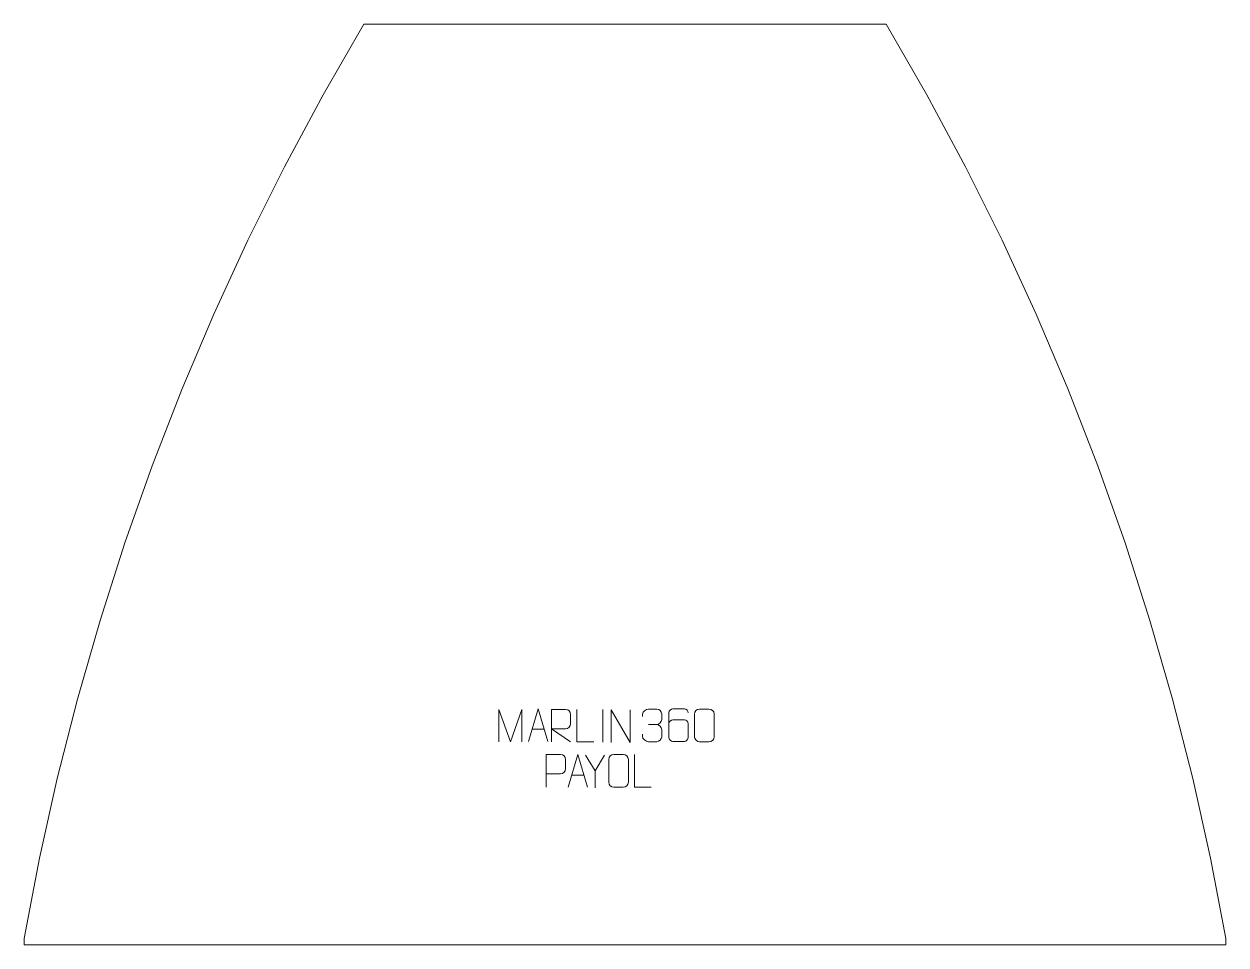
# Model space of a CAD drawing. Header units: millimetres. Extents: x -439 to 482, y 806 to 1511.
import ezdxf

# ---------------------------------------------------------------- set-up
doc = ezdxf.new("R2010")
doc.units = ezdxf.units.MM
doc.header["$MEASUREMENT"] = 0
doc.layers.add('layer 1', color=7, linetype='Continuous')

msp = doc.modelspace()

# ---------------------------------------------------------------- linework, layer by layer
at = {"layer": 'layer 1', "color": 242, "lineweight": 9}
msp.add_open_spline([(-178.6133, 1510.8771), (-178.6133, 1510.8771), (221.3865, 1510.8771), (221.3865, 1510.8771), (221.3865, 1510.8771), (221.3865, 1510.8771), (252.6313, 1456.6654), (252.6313, 1456.6654), (252.6313, 1456.6654), (252.6313, 1456.6654), (282.2146, 1401.5289), (282.2146, 1401.5289), (282.2146, 1401.5289), (282.2146, 1401.5289), (310.1078, 1345.5184), (310.1078, 1345.5184), (310.1078, 1345.5184), (310.1078, 1345.5184), (336.2856, 1288.6869), (336.2856, 1288.6869), (336.2856, 1288.6869), (336.2856, 1288.6869), (360.7231, 1231.085), (360.7231, 1231.085), (360.7231, 1231.085), (360.7231, 1231.085), (383.3981, 1172.7671), (383.3981, 1172.7671), (383.3981, 1172.7671), (383.3981, 1172.7671), (404.2909, 1113.787), (404.2909, 1113.787), (404.2909, 1113.787), (404.2909, 1113.787), (423.3807, 1054.1993), (423.3807, 1054.1993), (423.3807, 1054.1993), (423.3807, 1054.1993), (440.6503, 994.0588), (440.6503, 994.0588), (440.6503, 994.0588), (440.6503, 994.0588), (456.0839, 933.4199), (456.0839, 933.4199), (456.0839, 933.4199), (456.0839, 933.4199), (469.6665, 872.3412), (469.6665, 872.3412), (469.6665, 872.3412), (469.6665, 872.3412), (481.3864, 810.8769), (481.3864, 810.8769), (481.3864, 810.8769), (481.3864, 810.8769), (481.5532, 805.8774), (481.5532, 805.8774), (481.5532, 805.8774), (481.5532, 805.8774), (-438.779, 805.8774), (-438.779, 805.8774), (-438.779, 805.8774), (-438.779, 805.8774), (-438.6131, 810.8769), (-438.6131, 810.8769), (-438.6131, 810.8769), (-438.6131, 810.8769), (-426.8933, 872.3412), (-426.8933, 872.3412), (-426.8933, 872.3412), (-426.8933, 872.3412), (-413.3106, 933.4199), (-413.3106, 933.4199), (-413.3106, 933.4199), (-413.3106, 933.4199), (-397.877, 994.0588), (-397.877, 994.0588), (-397.877, 994.0588), (-397.877, 994.0588), (-380.6075, 1054.1993), (-380.6075, 1054.1993), (-380.6075, 1054.1993), (-380.6075, 1054.1993), (-361.518, 1113.787), (-361.518, 1113.787), (-361.518, 1113.787), (-361.518, 1113.787), (-340.6249, 1172.7671), (-340.6249, 1172.7671), (-340.6249, 1172.7671), (-340.6249, 1172.7671), (-317.9489, 1231.085), (-317.9489, 1231.085), (-317.9489, 1231.085), (-317.9489, 1231.085), (-293.5114, 1288.6869), (-293.5114, 1288.6869), (-293.5114, 1288.6869), (-293.5114, 1288.6869), (-267.3336, 1345.5184), (-267.3336, 1345.5184), (-267.3336, 1345.5184), (-267.3336, 1345.5184), (-239.4404, 1401.5289), (-239.4404, 1401.5289), (-239.4404, 1401.5289), (-239.4404, 1401.5289), (-209.858, 1456.6654), (-209.858, 1456.6654), (-209.858, 1456.6654), (-209.858, 1456.6654), (-178.6133, 1510.8771), (-178.6133, 1510.8771)], degree=3, knots=[0, 0, 0, 0, 0.03448276, 0.03448276, 0.03448276, 0.03448276, 0.06896552, 0.06896552, 0.06896552, 0.06896552, 0.10344828, 0.10344828, 0.10344828, 0.10344828, 0.13793103, 0.13793103, 0.13793103, 0.13793103, 0.17241379, 0.17241379, 0.17241379, 0.17241379, 0.20689655, 0.20689655, 0.20689655, 0.20689655, 0.24137931, 0.24137931, 0.24137931, 0.24137931, 0.27586207, 0.27586207, 0.27586207, 0.27586207, 0.31034483, 0.31034483, 0.31034483, 0.31034483, 0.34482759, 0.34482759, 0.34482759, 0.34482759, 0.37931034, 0.37931034, 0.37931034, 0.37931034, 0.4137931, 0.4137931, 0.4137931, 0.4137931, 0.44827586, 0.44827586, 0.44827586, 0.44827586, 0.48275862, 0.48275862, 0.48275862, 0.48275862, 0.51724138, 0.51724138, 0.51724138, 0.51724138, 0.55172414, 0.55172414, 0.55172414, 0.55172414, 0.5862069, 0.5862069, 0.5862069, 0.5862069, 0.62068966, 0.62068966, 0.62068966, 0.62068966, 0.65517241, 0.65517241, 0.65517241, 0.65517241, 0.68965517, 0.68965517, 0.68965517, 0.68965517, 0.72413793, 0.72413793, 0.72413793, 0.72413793, 0.75862069, 0.75862069, 0.75862069, 0.75862069, 0.79310345, 0.79310345, 0.79310345, 0.79310345, 0.82758621, 0.82758621, 0.82758621, 0.82758621, 0.86206897, 0.86206897, 0.86206897, 0.86206897, 0.89655172, 0.89655172, 0.89655172, 0.89655172, 0.93103448, 0.93103448, 0.93103448, 0.93103448, 1, 1, 1, 1], dxfattribs=at)
at = {"layer": 'layer 1', "color": 250, "lineweight": 9}
for points, knots in [([(-75.2355, 961.2561), (-75.2355, 961.2561), (-75.2355, 986.214), (-75.2355, 986.214), (-75.2355, 986.214), (-75.2355, 986.214), (-66.3104, 961.2561), (-66.3104, 961.2561), (-66.3104, 961.2561), (-66.3104, 961.2561), (-57.5505, 986.2135), (-57.5505, 986.2135), (-57.5505, 986.2135), (-57.5505, 986.2135), (-57.5505, 961.2561), (-57.5505, 961.2561)], [0, 0, 0, 0, 0.2, 0.2, 0.2, 0.2, 0.4, 0.4, 0.4, 0.4, 0.6, 0.6, 0.6, 0.6, 1, 1, 1, 1]), ([(-52.5852, 961.731), (-52.5852, 961.731), (-45.2142, 986.6845), (-45.2142, 986.6845), (-45.2142, 986.6845), (-45.2142, 986.6845), (-37.6443, 961.731), (-37.6443, 961.731)], [0, 0, 0, 0, 0.33333333, 0.33333333, 0.33333333, 0.33333333, 1, 1, 1, 1]), ([(-34.8825, 961.2581), (-34.8825, 961.2581), (-34.8825, 986.2116), (-34.8825, 986.2116), (-34.8825, 986.2116), (-31.2877, 986.2116), (-27.6922, 986.2116), (-24.097, 986.2116), (-24.097, 986.2116), (-21.7717, 986.1739), (-20.2144, 984.6839), (-20.2185, 982.3175), (-20.2185, 982.3175), (-20.2189, 980.282), (-20.2189, 977.2226), (-20.2185, 975.1866), (-20.2185, 975.1866), (-20.225, 973.3111), (-22.0373, 971.3693), (-24.0468, 971.3502), (-24.0468, 971.3502), (-24.0468, 971.3502), (-34.8825, 971.3502), (-34.8825, 971.3502), (-34.8825, 971.3502), (-34.8825, 971.3502), (-20.2278, 961.2581), (-20.2278, 961.2581)], [0, 0, 0, 0, 0.125, 0.125, 0.125, 0.125, 0.25, 0.25, 0.25, 0.25, 0.375, 0.375, 0.375, 0.375, 0.5, 0.5, 0.5, 0.5, 0.625, 0.625, 0.625, 0.625, 0.75, 0.75, 0.75, 0.75, 1, 1, 1, 1]), ([(-2.6013, 961.258), (-2.6013, 961.258), (-15.5504, 961.258), (-15.5504, 961.258), (-15.5504, 961.258), (-15.5504, 961.258), (-15.5504, 986.2116), (-15.5504, 986.2116)], [0, 0, 0, 0, 0.33333333, 0.33333333, 0.33333333, 0.33333333, 1, 1, 1, 1]), ([(10.6745, 960.8674), (10.6745, 960.8674), (10.6745, 985.8209), (10.6745, 985.8209), (10.6745, 985.8209), (10.6745, 985.8209), (25.3293, 960.8674), (25.3293, 960.8674), (25.3293, 960.8674), (25.3293, 960.8674), (25.3293, 985.8209), (25.3293, 985.8209)], [0, 0, 0, 0, 0.25, 0.25, 0.25, 0.25, 0.5, 0.5, 0.5, 0.5, 1, 1, 1, 1]), ([(34.7513, 980.7664), (34.7513, 980.7664), (34.7513, 982.6236), (34.7513, 982.6236), (34.7513, 982.6236), (34.737, 984.3655), (37.4015, 986.4836), (39.4606, 986.4609), (39.4606, 986.4609), (41.5247, 986.4609), (43.5887, 986.4609), (45.6524, 986.4609), (45.6524, 986.4609), (47.8469, 986.4697), (49.4452, 984.6229), (49.4896, 982.7108), (49.4896, 982.7108), (49.4892, 981.2757), (49.4892, 979.8406), (49.4896, 978.4051), (49.4896, 978.4051), (49.441, 976.7516), (47.8384, 974.5216), (45.6401, 974.5316), (45.6401, 974.5316), (47.8438, 974.5204), (49.4518, 972.7172), (49.5058, 970.6577), (49.5058, 970.6577), (49.5054, 968.873), (49.5054, 967.0883), (49.5058, 965.3032), (49.5058, 965.3032), (49.5159, 963.2418), (47.461, 961.4787), (45.6401, 961.4868), (45.6401, 961.4868), (43.5748, 961.4871), (41.5096, 961.4871), (39.444, 961.4868), (39.444, 961.4868), (37.2754, 961.4983), (34.7444, 963.8985), (34.7258, 965.3603), (34.7258, 965.3603), (34.7258, 965.3603), (34.7258, 967.2689), (34.7258, 967.2689)], [0, 0, 0, 0, 0.07692308, 0.07692308, 0.07692308, 0.07692308, 0.15384615, 0.15384615, 0.15384615, 0.15384615, 0.23076923, 0.23076923, 0.23076923, 0.23076923, 0.30769231, 0.30769231, 0.30769231, 0.30769231, 0.38461538, 0.38461538, 0.38461538, 0.38461538, 0.46153846, 0.46153846, 0.46153846, 0.46153846, 0.53846154, 0.53846154, 0.53846154, 0.53846154, 0.61538462, 0.61538462, 0.61538462, 0.61538462, 0.69230769, 0.69230769, 0.69230769, 0.69230769, 0.76923077, 0.76923077, 0.76923077, 0.76923077, 0.84615385, 0.84615385, 0.84615385, 0.84615385, 1, 1, 1, 1]), ([(69.8013, 983.6564), (69.7772, 984.9959), (68.421, 986.6491), (66.8491, 986.6148), (66.8491, 986.6148), (63.8643, 986.6145), (60.8791, 986.6145), (57.8937, 986.6148), (57.8937, 986.6148), (56.6746, 986.6297), (54.9464, 985.1921), (54.9414, 983.6564), (54.9414, 983.6564), (54.9417, 977.2959), (54.9417, 970.9351), (54.9414, 964.5744), (54.9414, 964.5744), (54.9461, 963.4115), (56.6746, 961.6404), (57.8937, 961.616), (57.8937, 961.616), (60.8791, 961.6163), (63.8643, 961.6163), (66.8491, 961.616), (66.8491, 961.616), (68.1272, 961.6598), (69.7969, 963.2743), (69.8013, 964.5744), (69.8013, 964.5744), (69.8013, 968.1577), (69.8013, 971.7408), (69.8013, 975.3235), (69.8013, 975.3235), (69.7628, 976.8017), (68.1801, 978.2346), (66.8491, 978.2326), (66.8491, 978.2326), (63.8643, 978.2329), (60.8791, 978.2329), (57.8937, 978.2326), (57.8937, 978.2326), (56.5642, 978.2376), (54.9212, 976.7303), (54.9629, 975.3018)], [0, 0, 0, 0, 0.08333333, 0.08333333, 0.08333333, 0.08333333, 0.16666667, 0.16666667, 0.16666667, 0.16666667, 0.25, 0.25, 0.25, 0.25, 0.33333333, 0.33333333, 0.33333333, 0.33333333, 0.41666667, 0.41666667, 0.41666667, 0.41666667, 0.5, 0.5, 0.5, 0.5, 0.58333333, 0.58333333, 0.58333333, 0.58333333, 0.66666667, 0.66666667, 0.66666667, 0.66666667, 0.75, 0.75, 0.75, 0.75, 0.83333333, 0.83333333, 0.83333333, 0.83333333, 1, 1, 1, 1]), ([(78.5352, 986.4732), (80.9013, 986.4732), (83.2678, 986.4732), (85.6343, 986.4732), (85.6343, 986.4732), (87.6148, 986.5088), (89.6408, 985.0145), (89.6679, 982.5724), (89.6679, 982.5724), (89.6675, 976.815), (89.6675, 971.0572), (89.6679, 965.299), (89.6679, 965.299), (89.5258, 962.9714), (87.8194, 961.4891), (85.6343, 961.4783), (85.6343, 961.4783), (83.2619, 961.4787), (80.8895, 961.4787), (78.5175, 961.4783), (78.5175, 961.4783), (76.559, 961.3727), (74.5526, 963.2606), (74.564, 965.2816), (74.564, 965.2816), (74.5644, 971.0622), (74.5644, 976.8425), (74.564, 982.6223), (74.564, 982.6223), (74.5683, 984.7643), (76.3454, 986.4868), (78.5352, 986.4732)], [0, 0, 0, 0, 0.11111111, 0.11111111, 0.11111111, 0.11111111, 0.22222222, 0.22222222, 0.22222222, 0.22222222, 0.33333333, 0.33333333, 0.33333333, 0.33333333, 0.44444444, 0.44444444, 0.44444444, 0.44444444, 0.55555556, 0.55555556, 0.55555556, 0.55555556, 0.66666667, 0.66666667, 0.66666667, 0.66666667, 0.77777778, 0.77777778, 0.77777778, 0.77777778, 1, 1, 1, 1]), ([(-38.8639, 926.6859), (-38.8639, 926.6859), (-38.8639, 951.6395), (-38.8639, 951.6395), (-38.8639, 951.6395), (-35.2689, 951.6395), (-31.6736, 951.6395), (-28.0782, 951.6395), (-28.0782, 951.6395), (-25.753, 951.6016), (-24.1956, 950.1115), (-24.1998, 947.7454), (-24.1998, 947.7454), (-24.2002, 945.7097), (-24.2002, 942.6504), (-24.1998, 940.6144), (-24.1998, 940.6144), (-24.2063, 938.739), (-26.0185, 936.7971), (-28.0281, 936.778), (-28.0281, 936.778), (-28.0281, 936.778), (-38.8639, 936.778), (-38.8639, 936.778)], [0, 0, 0, 0, 0.14285714, 0.14285714, 0.14285714, 0.14285714, 0.28571429, 0.28571429, 0.28571429, 0.28571429, 0.42857143, 0.42857143, 0.42857143, 0.42857143, 0.57142857, 0.57142857, 0.57142857, 0.57142857, 0.71428571, 0.71428571, 0.71428571, 0.71428571, 1, 1, 1, 1]), ([(-22.2267, 926.686), (-22.2267, 926.686), (-14.8557, 951.6395), (-14.8557, 951.6395), (-14.8557, 951.6395), (-14.8557, 951.6395), (-7.2858, 926.686), (-7.2858, 926.686)], [0, 0, 0, 0, 0.33333333, 0.33333333, 0.33333333, 0.33333333, 1, 1, 1, 1]), ([(5.7906, 951.0614), (5.7906, 951.0614), (-1.5318, 939.1627), (-1.5318, 939.1627), (-1.5318, 939.1627), (-1.5318, 939.1627), (-1.5311, 926.1078), (-1.5311, 926.1078)], [0, 0, 0, 0, 0.33333333, 0.33333333, 0.33333333, 0.33333333, 1, 1, 1, 1]), ([(12.8875, 951.662), (15.2536, 951.662), (17.6201, 951.662), (19.9866, 951.662), (19.9866, 951.662), (21.9671, 951.6976), (23.9931, 950.2033), (24.0202, 947.7612), (24.0202, 947.7612), (24.0198, 942.0038), (24.0198, 936.246), (24.0202, 930.4878), (24.0202, 930.4878), (23.8781, 928.1602), (22.1717, 926.6779), (19.9866, 926.6671), (19.9866, 926.6671), (17.6142, 926.6675), (15.2418, 926.6675), (12.8698, 926.6671), (12.8698, 926.6671), (10.9113, 926.5615), (8.9049, 928.4494), (8.9163, 930.4704), (8.9163, 930.4704), (8.9167, 936.251), (8.9167, 942.0313), (8.9163, 947.8111), (8.9163, 947.8111), (8.9206, 949.9531), (10.6977, 951.6756), (12.8875, 951.662)], [0, 0, 0, 0, 0.11111111, 0.11111111, 0.11111111, 0.11111111, 0.22222222, 0.22222222, 0.22222222, 0.22222222, 0.33333333, 0.33333333, 0.33333333, 0.33333333, 0.44444444, 0.44444444, 0.44444444, 0.44444444, 0.55555556, 0.55555556, 0.55555556, 0.55555556, 0.66666667, 0.66666667, 0.66666667, 0.66666667, 0.77777778, 0.77777778, 0.77777778, 0.77777778, 1, 1, 1, 1]), ([(41.4944, 926.6477), (41.4944, 926.6477), (28.5453, 926.6477), (28.5453, 926.6477), (28.5453, 926.6477), (28.5453, 926.6477), (28.5453, 951.6013), (28.5453, 951.6013)], [0, 0, 0, 0, 0.33333333, 0.33333333, 0.33333333, 0.33333333, 1, 1, 1, 1])]:
    msp.add_open_spline(points, degree=3, knots=knots, dxfattribs=at)
for points in [[(4.4496, 986.2219), (4.4496, 986.2219), (4.4496, 961.2478), (4.4496, 961.2478)], [(-49.8626, 970.9804), (-49.8626, 970.9804), (-40.3669, 970.9804), (-40.3669, 970.9804)], [(39.461, 974.5212), (39.461, 974.5212), (45.6574, 974.5212), (45.6574, 974.5212)], [(-1.5318, 939.1627), (-1.5318, 939.1627), (-8.8527, 951.0614), (-8.8527, 951.0614)], [(-19.5041, 935.9354), (-19.5041, 935.9354), (-10.0084, 935.9354), (-10.0084, 935.9354)]]:
    msp.add_open_spline(points, degree=3, dxfattribs=at)

doc.saveas('drawing.dxf')
